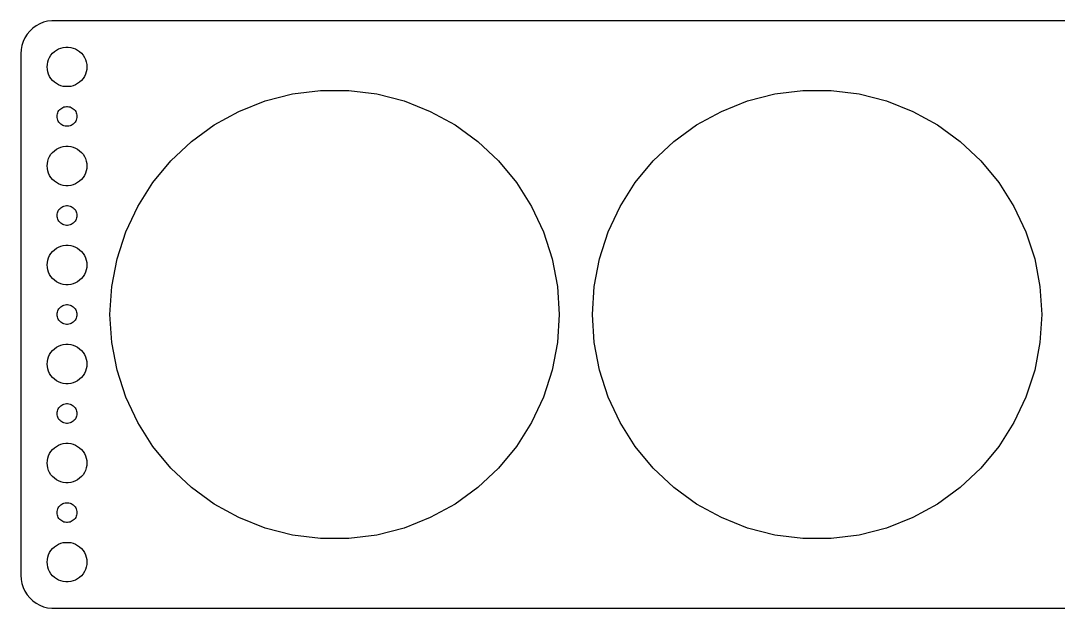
# Model space of a CAD drawing. Header units: metres. Extents: x -157 to 157, y -44 to 44.
# Drawn here: x -157 to 0, y -44.5 to 44.5 of the extents above; entities that cross this region are included whole.
import ezdxf

# ---------------------------------------------------------------- set-up
doc = ezdxf.new("R2010")
doc.units = ezdxf.units.M

msp = doc.modelspace()

# ---------------------------------------------------------------- linework, layer by layer
for p, q in [((-154.129, 44.0241), (-154.679, 43.7216)), ((-153.545, 44.2553), (-154.129, 44.0241)), ((-152.937, 44.4114), (-153.545, 44.2553)), ((-152.314, 44.4901), (-152.937, 44.4114)), ((152.314, 44.4901), (-152.314, 44.4901)), ((-156.045, 42.4389), (-156.382, 41.9088)), ((-155.645, 42.9227), (-156.045, 42.4389)), ((-155.187, 43.3526), (-155.645, 42.9227)), ((-154.679, 43.7216), (-155.187, 43.3526)), ((-156.649, 41.3406), (-156.843, 40.7434)), ((-156.382, 41.9088), (-156.649, 41.3406)), ((-156.961, 40.1267), (-157, 39.5)), ((-157, 39.5), (-157, -39.5)), ((-156.843, 40.7434), (-156.961, 40.1267)), ((-152.629, 38.9453), (-152.427, 39.2634)), ((-152.427, 39.2634), (-152.187, 39.5536)), ((-152.187, 39.5536), (-151.912, 39.8115)), ((-151.912, 39.8115), (-151.607, 40.033)), ((-151.607, 40.033), (-151.277, 40.2145)), ((-151.277, 40.2145), (-150.927, 40.3532)), ((-150.927, 40.3532), (-150.562, 40.4469)), ((-150.562, 40.4469), (-150.188, 40.4941)), ((-150.188, 40.4941), (-149.812, 40.4941)), ((-149.812, 40.4941), (-149.438, 40.4469)), ((-149.438, 40.4469), (-149.073, 40.3532)), ((-149.073, 40.3532), (-148.723, 40.2145)), ((-148.723, 40.2145), (-148.393, 40.033)), ((-148.393, 40.033), (-148.088, 39.8115)), ((-148.088, 39.8115), (-147.813, 39.5536)), ((-147.813, 39.5536), (-147.573, 39.2634)), ((-147.573, 39.2634), (-147.371, 38.9453)), ((-153, 37.5), (-152.976, 37.876)), ((-152.976, 37.876), (-152.906, 38.2461)), ((-152.906, 38.2461), (-152.789, 38.6044)), ((-152.789, 38.6044), (-152.629, 38.9453)), ((-147.371, 38.9453), (-147.211, 38.6044)), ((-147.211, 38.6044), (-147.094, 38.2461)), ((-147.094, 38.2461), (-147.024, 37.876)), ((-147.024, 37.876), (-147, 37.5)), ((-152.976, 37.124), (-153, 37.5)), ((-152.906, 36.7539), (-152.976, 37.124)), ((-152.789, 36.3956), (-152.906, 36.7539)), ((-152.629, 36.0547), (-152.789, 36.3956)), ((-147.211, 36.3956), (-147.371, 36.0547)), ((-147.094, 36.7539), (-147.211, 36.3956)), ((-147.024, 37.124), (-147.094, 36.7539)), ((-147, 37.5), (-147.024, 37.124)), ((-152.427, 35.7366), (-152.629, 36.0547)), ((-152.187, 35.4464), (-152.427, 35.7366)), ((-151.912, 35.1885), (-152.187, 35.4464)), ((-151.607, 34.967), (-151.912, 35.1885)), ((-151.277, 34.7855), (-151.607, 34.967)), ((-150.927, 34.6468), (-151.277, 34.7855)), ((-150.562, 34.5531), (-150.927, 34.6468)), ((-150.188, 34.5059), (-150.562, 34.5531)), ((-149.438, 34.5531), (-149.812, 34.5059)), ((-149.073, 34.6468), (-149.438, 34.5531)), ((-148.723, 34.7855), (-149.073, 34.6468)), ((-148.393, 34.967), (-148.723, 34.7855)), ((-148.088, 35.1885), (-148.393, 34.967)), ((-147.813, 35.4464), (-148.088, 35.1885)), ((-147.573, 35.7366), (-147.813, 35.4464)), ((-147.371, 36.0547), (-147.573, 35.7366)), ((-149.812, 34.5059), (-150.188, 34.5059)), ((-120.007, 32.3359), (-115.871, 33.3978)), ((-115.871, 33.3978), (-111.635, 33.9329)), ((-111.635, 33.9329), (-107.365, 33.9329)), ((-107.365, 33.9329), (-103.129, 33.3978)), ((-103.129, 33.3978), (-98.9934, 32.3359)), ((-47.0066, 32.3359), (-42.871, 33.3978)), ((-42.871, 33.3978), (-38.6349, 33.9329)), ((-38.6349, 33.9329), (-34.3651, 33.9329)), ((-34.3651, 33.9329), (-30.129, 33.3978)), ((-30.129, 33.3978), (-25.9934, 32.3359)), ((-150.639, 31.3572), (-150.464, 31.4266)), ((-150.464, 31.4266), (-150.281, 31.4734)), ((-150.281, 31.4734), (-150.094, 31.497)), ((-150.094, 31.497), (-149.906, 31.497)), ((-149.906, 31.497), (-149.719, 31.4734)), ((-149.719, 31.4734), (-149.536, 31.4266)), ((-149.536, 31.4266), (-149.361, 31.3572)), ((-123.976, 30.7641), (-120.007, 32.3359)), ((-98.9934, 32.3359), (-95.0235, 30.7641)), ((-50.9765, 30.7641), (-47.0066, 32.3359)), ((-25.9934, 32.3359), (-22.0235, 30.7641)), ((-151.5, 30), (-151.488, 30.188)), ((-151.488, 29.812), (-151.5, 30)), ((-151.488, 30.188), (-151.453, 30.373)), ((-151.453, 30.373), (-151.395, 30.5522)), ((-151.395, 30.5522), (-151.314, 30.7226)), ((-151.314, 30.7226), (-151.214, 30.8817)), ((-151.214, 30.8817), (-151.093, 31.0268)), ((-151.093, 31.0268), (-150.956, 31.1558)), ((-150.956, 31.1558), (-150.804, 31.2665)), ((-150.804, 31.2665), (-150.639, 31.3572)), ((-149.361, 31.3572), (-149.196, 31.2665)), ((-149.196, 31.2665), (-149.044, 31.1558)), ((-149.044, 31.1558), (-148.907, 31.0268)), ((-148.907, 31.0268), (-148.786, 30.8817)), ((-148.786, 30.8817), (-148.686, 30.7226)), ((-148.686, 30.7226), (-148.605, 30.5522)), ((-148.605, 30.5522), (-148.547, 30.373)), ((-148.547, 30.373), (-148.512, 30.188)), ((-148.512, 30.188), (-148.5, 30)), ((-148.5, 30), (-148.512, 29.812)), ((-127.718, 28.7071), (-123.976, 30.7641)), ((-95.0235, 30.7641), (-91.2819, 28.7071)), ((-54.7181, 28.7071), (-50.9765, 30.7641)), ((-22.0235, 30.7641), (-18.2819, 28.7071)), ((-151.453, 29.627), (-151.488, 29.812)), ((-151.395, 29.4478), (-151.453, 29.627)), ((-151.314, 29.2774), (-151.395, 29.4478)), ((-151.214, 29.1183), (-151.314, 29.2774)), ((-151.093, 28.9732), (-151.214, 29.1183)), ((-150.956, 28.8442), (-151.093, 28.9732)), ((-150.804, 28.7335), (-150.956, 28.8442)), ((-150.639, 28.6427), (-150.804, 28.7335)), ((-150.464, 28.5734), (-150.639, 28.6427)), ((-150.281, 28.5266), (-150.464, 28.5734)), ((-150.094, 28.503), (-150.281, 28.5266)), ((-149.906, 28.503), (-150.094, 28.503)), ((-149.719, 28.5266), (-149.906, 28.503)), ((-149.536, 28.5734), (-149.719, 28.5266)), ((-149.361, 28.6427), (-149.536, 28.5734)), ((-149.196, 28.7335), (-149.361, 28.6427)), ((-149.044, 28.8442), (-149.196, 28.7335)), ((-148.907, 28.9732), (-149.044, 28.8442)), ((-148.786, 29.1183), (-148.907, 28.9732)), ((-148.686, 29.2774), (-148.786, 29.1183)), ((-148.605, 29.4478), (-148.686, 29.2774)), ((-148.547, 29.627), (-148.605, 29.4478)), ((-148.512, 29.812), (-148.547, 29.627)), ((-131.172, 26.1974), (-127.718, 28.7071)), ((-91.2819, 28.7071), (-87.8276, 26.1974)), ((-58.1724, 26.1974), (-54.7181, 28.7071)), ((-18.2819, 28.7071), (-14.8276, 26.1974)), ((-151.607, 25.033), (-151.277, 25.2145)), ((-151.277, 25.2145), (-150.927, 25.3532)), ((-150.927, 25.3532), (-150.562, 25.4469)), ((-150.562, 25.4469), (-150.188, 25.4941)), ((-150.188, 25.4941), (-149.812, 25.4941)), ((-149.812, 25.4941), (-149.438, 25.4469)), ((-149.438, 25.4469), (-149.073, 25.3532)), ((-149.073, 25.3532), (-148.723, 25.2145)), ((-148.723, 25.2145), (-148.393, 25.033)), ((-134.285, 23.2746), (-131.172, 26.1974)), ((-87.8276, 26.1974), (-84.7151, 23.2746)), ((-61.2849, 23.2746), (-58.1724, 26.1974)), ((-14.8276, 26.1974), (-11.7151, 23.2746)), ((-152.906, 23.2461), (-152.789, 23.6044)), ((-152.789, 23.6044), (-152.629, 23.9453)), ((-152.629, 23.9453), (-152.427, 24.2634)), ((-152.427, 24.2634), (-152.187, 24.5536)), ((-152.187, 24.5536), (-151.912, 24.8115)), ((-151.912, 24.8115), (-151.607, 25.033)), ((-148.393, 25.033), (-148.088, 24.8115)), ((-148.088, 24.8115), (-147.813, 24.5536)), ((-147.813, 24.5536), (-147.573, 24.2634)), ((-147.573, 24.2634), (-147.371, 23.9453)), ((-147.371, 23.9453), (-147.211, 23.6044)), ((-147.211, 23.6044), (-147.094, 23.2461)), ((-153, 22.5), (-152.976, 22.876)), ((-152.976, 22.124), (-153, 22.5)), ((-152.976, 22.876), (-152.906, 23.2461)), ((-152.906, 21.7539), (-152.976, 22.124)), ((-147.094, 23.2461), (-147.024, 22.876)), ((-147.024, 22.124), (-147.094, 21.7539)), ((-147.024, 22.876), (-147, 22.5)), ((-147, 22.5), (-147.024, 22.124)), ((-137.007, 19.9847), (-134.285, 23.2746)), ((-84.7151, 23.2746), (-81.9934, 19.9847)), ((-64.0066, 19.9847), (-61.2849, 23.2746)), ((-11.7151, 23.2746), (-8.99341, 19.9847)), ((-152.789, 21.3956), (-152.906, 21.7539)), ((-152.629, 21.0547), (-152.789, 21.3956)), ((-152.427, 20.7366), (-152.629, 21.0547)), ((-152.187, 20.4464), (-152.427, 20.7366)), ((-151.912, 20.1884), (-152.187, 20.4464)), ((-147.813, 20.4464), (-148.088, 20.1884)), ((-147.573, 20.7366), (-147.813, 20.4464)), ((-147.371, 21.0547), (-147.573, 20.7366)), ((-147.211, 21.3956), (-147.371, 21.0547)), ((-147.094, 21.7539), (-147.211, 21.3956)), ((-151.607, 19.967), (-151.912, 20.1884)), ((-151.277, 19.7855), (-151.607, 19.967)), ((-150.927, 19.6468), (-151.277, 19.7855)), ((-150.562, 19.5531), (-150.927, 19.6468)), ((-150.188, 19.5059), (-150.562, 19.5531)), ((-149.812, 19.5059), (-150.188, 19.5059)), ((-149.438, 19.5531), (-149.812, 19.5059)), ((-149.073, 19.6468), (-149.438, 19.5531)), ((-148.723, 19.7855), (-149.073, 19.6468)), ((-148.393, 19.967), (-148.723, 19.7855)), ((-148.088, 20.1884), (-148.393, 19.967)), ((-139.294, 16.3796), (-137.007, 19.9847)), ((-81.9934, 19.9847), (-79.7056, 16.3796)), ((-66.2944, 16.3796), (-64.0066, 19.9847)), ((-8.99341, 19.9847), (-6.70557, 16.3796)), ((-151.395, 15.5522), (-151.314, 15.7226)), ((-151.314, 15.7226), (-151.214, 15.8817)), ((-151.214, 15.8817), (-151.093, 16.0268)), ((-151.093, 16.0268), (-150.956, 16.1558)), ((-150.956, 16.1558), (-150.804, 16.2665)), ((-150.804, 16.2665), (-150.639, 16.3572)), ((-150.639, 16.3572), (-150.464, 16.4266)), ((-150.464, 16.4266), (-150.281, 16.4734)), ((-150.281, 16.4734), (-150.094, 16.497)), ((-150.094, 16.497), (-149.906, 16.497)), ((-149.906, 16.497), (-149.719, 16.4734)), ((-149.719, 16.4734), (-149.536, 16.4266)), ((-149.536, 16.4266), (-149.361, 16.3572)), ((-149.361, 16.3572), (-149.196, 16.2665)), ((-149.196, 16.2665), (-149.044, 16.1558)), ((-149.044, 16.1558), (-148.907, 16.0268)), ((-148.907, 16.0268), (-148.786, 15.8817)), ((-148.786, 15.8817), (-148.686, 15.7226)), ((-148.686, 15.7226), (-148.605, 15.5522)), ((-141.112, 12.5162), (-139.294, 16.3796)), ((-79.7056, 16.3796), (-77.8876, 12.5162)), ((-68.1124, 12.5162), (-66.2944, 16.3796)), ((-6.70557, 16.3796), (-4.88759, 12.5162)), ((-151.5, 15), (-151.488, 15.188)), ((-151.488, 14.812), (-151.5, 15)), ((-151.488, 15.188), (-151.453, 15.373)), ((-151.453, 14.627), (-151.488, 14.812)), ((-151.453, 15.373), (-151.395, 15.5522)), ((-151.395, 14.4478), (-151.453, 14.627)), ((-151.314, 14.2774), (-151.395, 14.4478)), ((-151.214, 14.1183), (-151.314, 14.2774)), ((-148.686, 14.2774), (-148.786, 14.1183)), ((-148.605, 14.4478), (-148.686, 14.2774)), ((-148.605, 15.5522), (-148.547, 15.373)), ((-148.547, 14.627), (-148.605, 14.4478)), ((-148.547, 15.373), (-148.512, 15.188)), ((-148.512, 14.812), (-148.547, 14.627)), ((-148.512, 15.188), (-148.5, 15)), ((-148.5, 15), (-148.512, 14.812)), ((-151.093, 13.9732), (-151.214, 14.1183)), ((-150.956, 13.8442), (-151.093, 13.9732)), ((-150.804, 13.7335), (-150.956, 13.8442)), ((-150.639, 13.6427), (-150.804, 13.7335)), ((-150.464, 13.5734), (-150.639, 13.6427)), ((-150.281, 13.5266), (-150.464, 13.5734)), ((-150.094, 13.5029), (-150.281, 13.5266)), ((-149.906, 13.5029), (-150.094, 13.5029)), ((-149.719, 13.5266), (-149.906, 13.5029)), ((-149.536, 13.5734), (-149.719, 13.5266)), ((-149.361, 13.6427), (-149.536, 13.5734)), ((-149.196, 13.7335), (-149.361, 13.6427)), ((-149.044, 13.8442), (-149.196, 13.7335)), ((-148.907, 13.9732), (-149.044, 13.8442)), ((-148.786, 14.1183), (-148.907, 13.9732)), ((-142.432, 8.45544), (-141.112, 12.5162)), ((-77.8876, 12.5162), (-76.5682, 8.45544)), ((-69.4318, 8.45544), (-68.1124, 12.5162)), ((-4.88759, 12.5162), (-3.56816, 8.45544)), ((-152.427, 9.26335), (-152.187, 9.55363)), ((-152.187, 9.55363), (-151.912, 9.81154)), ((-151.912, 9.81154), (-151.607, 10.033)), ((-151.607, 10.033), (-151.277, 10.2145)), ((-151.277, 10.2145), (-150.927, 10.3532)), ((-150.927, 10.3532), (-150.562, 10.4469)), ((-150.562, 10.4469), (-150.188, 10.4941)), ((-150.188, 10.4941), (-149.812, 10.4941)), ((-149.812, 10.4941), (-149.438, 10.4469)), ((-149.438, 10.4469), (-149.073, 10.3532)), ((-149.073, 10.3532), (-148.723, 10.2145)), ((-148.723, 10.2145), (-148.393, 10.033)), ((-148.393, 10.033), (-148.088, 9.81154)), ((-148.088, 9.81154), (-147.813, 9.55363)), ((-147.813, 9.55363), (-147.573, 9.26335)), ((-153, 7.5), (-152.976, 7.87599)), ((-152.976, 7.87599), (-152.906, 8.24606)), ((-152.906, 8.24606), (-152.789, 8.60437)), ((-152.789, 8.60437), (-152.629, 8.94525)), ((-152.629, 8.94525), (-152.427, 9.26335)), ((-147.573, 9.26335), (-147.371, 8.94525)), ((-147.371, 8.94525), (-147.211, 8.60437)), ((-147.211, 8.60437), (-147.094, 8.24606)), ((-147.094, 8.24606), (-147.024, 7.87599)), ((-147.024, 7.87599), (-147, 7.5)), ((-143.232, 4.26132), (-142.432, 8.45544)), ((-76.5682, 8.45544), (-75.7681, 4.26132)), ((-70.2319, 4.26132), (-69.4318, 8.45544)), ((-3.56816, 8.45544), (-2.7681, 4.26132)), ((-152.976, 7.12399), (-153, 7.5)), ((-152.906, 6.75392), (-152.976, 7.12399)), ((-152.789, 6.39561), (-152.906, 6.75392)), ((-152.629, 6.05473), (-152.789, 6.39561)), ((-147.211, 6.39561), (-147.371, 6.05473)), ((-147.094, 6.75392), (-147.211, 6.39561)), ((-147.024, 7.12399), (-147.094, 6.75392)), ((-147, 7.5), (-147.024, 7.12399)), ((-152.427, 5.73663), (-152.629, 6.05473)), ((-152.187, 5.44635), (-152.427, 5.73663)), ((-151.912, 5.18845), (-152.187, 5.44635)), ((-151.607, 4.96701), (-151.912, 5.18845)), ((-151.277, 4.78551), (-151.607, 4.96701)), ((-150.927, 4.64682), (-151.277, 4.78551)), ((-148.723, 4.78551), (-149.073, 4.64682)), ((-148.393, 4.96701), (-148.723, 4.78551)), ((-148.088, 5.18845), (-148.393, 4.96701)), ((-147.813, 5.44635), (-148.088, 5.18845)), ((-147.573, 5.73663), (-147.813, 5.44635)), ((-147.371, 6.05473), (-147.573, 5.73663)), ((-150.562, 4.55313), (-150.927, 4.64682)), ((-150.188, 4.50591), (-150.562, 4.55313)), ((-149.812, 4.50591), (-150.188, 4.50591)), ((-149.438, 4.55313), (-149.812, 4.50591)), ((-149.073, 4.64682), (-149.438, 4.55313)), ((-143.5, 0), (-143.232, 4.26132)), ((-75.7681, 4.26132), (-75.5, 0)), ((-70.5, 0), (-70.2319, 4.26132)), ((-2.7681, 4.26132), (-2.5, 0)), ((-151.5, 0), (-151.488, 0.18799)), ((-151.488, -0.18799), (-151.5, 0)), ((-151.488, 0.18799), (-151.453, 0.37303)), ((-151.453, 0.37303), (-151.395, 0.55219)), ((-151.395, 0.55219), (-151.314, 0.72263)), ((-151.314, 0.72263), (-151.214, 0.88167)), ((-151.214, 0.88167), (-151.093, 1.02681)), ((-151.093, 1.02681), (-150.956, 1.15576)), ((-150.956, 1.15576), (-150.804, 1.26648)), ((-150.804, 1.26648), (-150.639, 1.35724)), ((-150.639, 1.35724), (-150.464, 1.42657)), ((-150.464, 1.42657), (-150.281, 1.47342)), ((-150.281, 1.47342), (-150.094, 1.49704)), ((-150.094, 1.49704), (-149.906, 1.49704)), ((-149.906, 1.49704), (-149.719, 1.47342)), ((-149.719, 1.47342), (-149.536, 1.42657)), ((-149.536, 1.42657), (-149.361, 1.35724)), ((-149.361, 1.35724), (-149.196, 1.26648)), ((-149.196, 1.26648), (-149.044, 1.15576)), ((-149.044, 1.15576), (-148.907, 1.02681)), ((-148.907, 1.02681), (-148.786, 0.88167)), ((-148.786, 0.88167), (-148.686, 0.72263)), ((-148.686, 0.72263), (-148.605, 0.55219)), ((-148.605, 0.55219), (-148.547, 0.37303)), ((-148.547, 0.37303), (-148.512, 0.18799)), ((-148.512, 0.18799), (-148.5, 0)), ((-148.5, 0), (-148.512, -0.18799)), ((-143.232, -4.26132), (-143.5, 0)), ((-75.5, 0), (-75.7681, -4.26132)), ((-70.2319, -4.26132), (-70.5, 0)), ((-2.5, 0), (-2.7681, -4.26132)), ((-151.453, -0.37303), (-151.488, -0.18799)), ((-151.395, -0.55219), (-151.453, -0.37303)), ((-151.314, -0.72263), (-151.395, -0.55219)), ((-151.214, -0.88167), (-151.314, -0.72263)), ((-151.093, -1.02681), (-151.214, -0.88167)), ((-150.956, -1.15576), (-151.093, -1.02681)), ((-150.804, -1.26648), (-150.956, -1.15576)), ((-150.639, -1.35724), (-150.804, -1.26648)), ((-150.464, -1.42657), (-150.639, -1.35724)), ((-150.281, -1.47342), (-150.464, -1.42657)), ((-150.094, -1.49704), (-150.281, -1.47342)), ((-149.906, -1.49704), (-150.094, -1.49704)), ((-149.719, -1.47342), (-149.906, -1.49704)), ((-149.536, -1.42657), (-149.719, -1.47342)), ((-149.361, -1.35724), (-149.536, -1.42657)), ((-149.196, -1.26648), (-149.361, -1.35724)), ((-149.044, -1.15576), (-149.196, -1.26648)), ((-148.907, -1.02681), (-149.044, -1.15576)), ((-148.786, -0.88167), (-148.907, -1.02681)), ((-148.686, -0.72263), (-148.786, -0.88167)), ((-148.605, -0.55219), (-148.686, -0.72263)), ((-148.547, -0.37303), (-148.605, -0.55219)), ((-148.512, -0.18799), (-148.547, -0.37303)), ((-151.277, -4.78551), (-150.927, -4.64682)), ((-150.927, -4.64682), (-150.562, -4.55313)), ((-150.562, -4.55313), (-150.188, -4.50591)), ((-150.188, -4.50591), (-149.812, -4.50591)), ((-149.812, -4.50591), (-149.438, -4.55313)), ((-149.438, -4.55313), (-149.073, -4.64682)), ((-149.073, -4.64682), (-148.723, -4.78551)), ((-142.432, -8.45544), (-143.232, -4.26132)), ((-75.7681, -4.26132), (-76.5682, -8.45544)), ((-69.4318, -8.45544), (-70.2319, -4.26132)), ((-2.7681, -4.26132), (-3.56816, -8.45544)), ((-152.789, -6.39561), (-152.629, -6.05473)), ((-152.629, -6.05473), (-152.427, -5.73663)), ((-152.427, -5.73663), (-152.187, -5.44635)), ((-152.187, -5.44635), (-151.912, -5.18845)), ((-151.912, -5.18845), (-151.607, -4.96701)), ((-151.607, -4.96701), (-151.277, -4.78551)), ((-148.723, -4.78551), (-148.393, -4.96701)), ((-148.393, -4.96701), (-148.088, -5.18845)), ((-148.088, -5.18845), (-147.813, -5.44635)), ((-147.813, -5.44635), (-147.573, -5.73663)), ((-147.573, -5.73663), (-147.371, -6.05473)), ((-147.371, -6.05473), (-147.211, -6.39561)), ((-153, -7.5), (-152.976, -7.12399)), ((-152.976, -7.87599), (-153, -7.5)), ((-152.976, -7.12399), (-152.906, -6.75392)), ((-152.906, -6.75392), (-152.789, -6.39561)), ((-147.211, -6.39561), (-147.094, -6.75392)), ((-147.094, -6.75392), (-147.024, -7.12399)), ((-147.024, -7.12399), (-147, -7.5)), ((-147, -7.5), (-147.024, -7.87599)), ((-152.906, -8.24606), (-152.976, -7.87599)), ((-152.789, -8.60437), (-152.906, -8.24606)), ((-152.629, -8.94525), (-152.789, -8.60437)), ((-152.427, -9.26335), (-152.629, -8.94525)), ((-152.187, -9.55363), (-152.427, -9.26335)), ((-147.573, -9.26335), (-147.813, -9.55363)), ((-147.371, -8.94525), (-147.573, -9.26335)), ((-147.211, -8.60437), (-147.371, -8.94525)), ((-147.094, -8.24606), (-147.211, -8.60437)), ((-147.024, -7.87599), (-147.094, -8.24606)), ((-141.112, -12.5162), (-142.432, -8.45544)), ((-76.5682, -8.45544), (-77.8876, -12.5162)), ((-68.1124, -12.5162), (-69.4318, -8.45544)), ((-3.56816, -8.45544), (-4.88759, -12.5162)), ((-151.912, -9.81154), (-152.187, -9.55363)), ((-151.607, -10.033), (-151.912, -9.81154)), ((-151.277, -10.2145), (-151.607, -10.033)), ((-150.927, -10.3532), (-151.277, -10.2145)), ((-150.562, -10.4469), (-150.927, -10.3532)), ((-150.188, -10.4941), (-150.562, -10.4469)), ((-149.812, -10.4941), (-150.188, -10.4941)), ((-149.438, -10.4469), (-149.812, -10.4941)), ((-149.073, -10.3532), (-149.438, -10.4469)), ((-148.723, -10.2145), (-149.073, -10.3532)), ((-148.393, -10.033), (-148.723, -10.2145)), ((-148.088, -9.81154), (-148.393, -10.033)), ((-147.813, -9.55363), (-148.088, -9.81154)), ((-139.294, -16.3796), (-141.112, -12.5162)), ((-77.8876, -12.5162), (-79.7056, -16.3796)), ((-66.2944, -16.3796), (-68.1124, -12.5162)), ((-4.88759, -12.5162), (-6.70557, -16.3796)), ((-151.314, -14.2774), (-151.214, -14.1183)), ((-151.214, -14.1183), (-151.093, -13.9732)), ((-151.093, -13.9732), (-150.956, -13.8442)), ((-150.956, -13.8442), (-150.804, -13.7335)), ((-150.804, -13.7335), (-150.639, -13.6427)), ((-150.639, -13.6427), (-150.464, -13.5734)), ((-150.464, -13.5734), (-150.281, -13.5266)), ((-150.281, -13.5266), (-150.094, -13.5029)), ((-150.094, -13.5029), (-149.906, -13.5029)), ((-149.906, -13.5029), (-149.719, -13.5266)), ((-149.719, -13.5266), (-149.536, -13.5734)), ((-149.536, -13.5734), (-149.361, -13.6427)), ((-149.361, -13.6427), (-149.196, -13.7335)), ((-149.196, -13.7335), (-149.044, -13.8442)), ((-149.044, -13.8442), (-148.907, -13.9732)), ((-148.907, -13.9732), (-148.786, -14.1183)), ((-148.786, -14.1183), (-148.686, -14.2774)), ((-151.5, -15), (-151.488, -14.812)), ((-151.488, -15.188), (-151.5, -15)), ((-151.488, -14.812), (-151.453, -14.627)), ((-151.453, -15.373), (-151.488, -15.188)), ((-151.453, -14.627), (-151.395, -14.4478)), ((-151.395, -15.5522), (-151.453, -15.373)), ((-151.395, -14.4478), (-151.314, -14.2774)), ((-151.314, -15.7226), (-151.395, -15.5522)), ((-148.686, -14.2774), (-148.605, -14.4478)), ((-148.605, -15.5522), (-148.686, -15.7226)), ((-148.605, -14.4478), (-148.547, -14.627)), ((-148.547, -15.373), (-148.605, -15.5522)), ((-148.547, -14.627), (-148.512, -14.812)), ((-148.512, -15.188), (-148.547, -15.373)), ((-148.512, -14.812), (-148.5, -15)), ((-148.5, -15), (-148.512, -15.188)), ((-151.214, -15.8817), (-151.314, -15.7226)), ((-151.093, -16.0268), (-151.214, -15.8817)), ((-150.956, -16.1558), (-151.093, -16.0268)), ((-150.804, -16.2665), (-150.956, -16.1558)), ((-150.639, -16.3572), (-150.804, -16.2665)), ((-150.464, -16.4266), (-150.639, -16.3572)), ((-150.281, -16.4734), (-150.464, -16.4266)), ((-150.094, -16.497), (-150.281, -16.4734)), ((-149.906, -16.497), (-150.094, -16.497)), ((-149.719, -16.4734), (-149.906, -16.497)), ((-149.536, -16.4266), (-149.719, -16.4734)), ((-149.361, -16.3572), (-149.536, -16.4266)), ((-149.196, -16.2665), (-149.361, -16.3572)), ((-149.044, -16.1558), (-149.196, -16.2665)), ((-148.907, -16.0268), (-149.044, -16.1558)), ((-148.786, -15.8817), (-148.907, -16.0268)), ((-148.686, -15.7226), (-148.786, -15.8817)), ((-137.007, -19.9847), (-139.294, -16.3796)), ((-79.7056, -16.3796), (-81.9934, -19.9847)), ((-64.0066, -19.9847), (-66.2944, -16.3796)), ((-6.70557, -16.3796), (-8.99341, -19.9847)), ((-152.187, -20.4464), (-151.912, -20.1884)), ((-151.912, -20.1884), (-151.607, -19.967)), ((-151.607, -19.967), (-151.277, -19.7855)), ((-151.277, -19.7855), (-150.927, -19.6468)), ((-150.927, -19.6468), (-150.562, -19.5531)), ((-150.562, -19.5531), (-150.188, -19.5059)), ((-150.188, -19.5059), (-149.812, -19.5059)), ((-149.812, -19.5059), (-149.438, -19.5531)), ((-149.438, -19.5531), (-149.073, -19.6468)), ((-149.073, -19.6468), (-148.723, -19.7855)), ((-148.723, -19.7855), (-148.393, -19.967)), ((-148.393, -19.967), (-148.088, -20.1884)), ((-148.088, -20.1884), (-147.813, -20.4464)), ((-134.285, -23.2746), (-137.007, -19.9847)), ((-81.9934, -19.9847), (-84.7151, -23.2746)), ((-61.2849, -23.2746), (-64.0066, -19.9847)), ((-8.99341, -19.9847), (-11.7151, -23.2746)), ((-152.976, -22.124), (-152.906, -21.7539)), ((-152.906, -21.7539), (-152.789, -21.3956)), ((-152.789, -21.3956), (-152.629, -21.0547)), ((-152.629, -21.0547), (-152.427, -20.7366)), ((-152.427, -20.7366), (-152.187, -20.4464)), ((-147.813, -20.4464), (-147.573, -20.7366)), ((-147.573, -20.7366), (-147.371, -21.0547)), ((-147.371, -21.0547), (-147.211, -21.3956)), ((-147.211, -21.3956), (-147.094, -21.7539)), ((-147.094, -21.7539), (-147.024, -22.124)), ((-153, -22.5), (-152.976, -22.124)), ((-152.976, -22.876), (-153, -22.5)), ((-152.906, -23.2461), (-152.976, -22.876)), ((-152.789, -23.6044), (-152.906, -23.2461)), ((-147.094, -23.2461), (-147.211, -23.6044)), ((-147.024, -22.876), (-147.094, -23.2461)), ((-147.024, -22.124), (-147, -22.5)), ((-147, -22.5), (-147.024, -22.876)), ((-131.172, -26.1974), (-134.285, -23.2746)), ((-84.7151, -23.2746), (-87.8276, -26.1974)), ((-58.1724, -26.1974), (-61.2849, -23.2746)), ((-11.7151, -23.2746), (-14.8276, -26.1974)), ((-152.629, -23.9453), (-152.789, -23.6044)), ((-152.427, -24.2634), (-152.629, -23.9453)), ((-152.187, -24.5536), (-152.427, -24.2634)), ((-151.912, -24.8115), (-152.187, -24.5536)), ((-151.607, -25.033), (-151.912, -24.8115)), ((-151.277, -25.2145), (-151.607, -25.033)), ((-148.393, -25.033), (-148.723, -25.2145)), ((-148.088, -24.8115), (-148.393, -25.033)), ((-147.813, -24.5536), (-148.088, -24.8115)), ((-147.573, -24.2634), (-147.813, -24.5536)), ((-147.371, -23.9453), (-147.573, -24.2634)), ((-147.211, -23.6044), (-147.371, -23.9453)), ((-150.927, -25.3532), (-151.277, -25.2145)), ((-150.562, -25.4469), (-150.927, -25.3532)), ((-150.188, -25.4941), (-150.562, -25.4469)), ((-149.812, -25.4941), (-150.188, -25.4941)), ((-149.438, -25.4469), (-149.812, -25.4941)), ((-149.073, -25.3532), (-149.438, -25.4469)), ((-148.723, -25.2145), (-149.073, -25.3532)), ((-127.718, -28.7071), (-131.172, -26.1974)), ((-87.8276, -26.1974), (-91.2819, -28.7071)), ((-54.7181, -28.7071), (-58.1724, -26.1974)), ((-14.8276, -26.1974), (-18.2819, -28.7071)), ((-151.5, -30), (-151.488, -29.812)), ((-151.488, -29.812), (-151.453, -29.627)), ((-151.453, -29.627), (-151.395, -29.4478)), ((-151.395, -29.4478), (-151.314, -29.2774)), ((-151.314, -29.2774), (-151.214, -29.1183)), ((-151.214, -29.1183), (-151.093, -28.9732)), ((-151.093, -28.9732), (-150.956, -28.8442)), ((-150.956, -28.8442), (-150.804, -28.7335)), ((-150.804, -28.7335), (-150.639, -28.6427)), ((-150.639, -28.6427), (-150.464, -28.5734)), ((-150.464, -28.5734), (-150.281, -28.5266)), ((-150.281, -28.5266), (-150.094, -28.503)), ((-150.094, -28.503), (-149.906, -28.503)), ((-149.906, -28.503), (-149.719, -28.5266)), ((-149.719, -28.5266), (-149.536, -28.5734)), ((-149.536, -28.5734), (-149.361, -28.6427)), ((-149.361, -28.6427), (-149.196, -28.7335)), ((-149.196, -28.7335), (-149.044, -28.8442)), ((-149.044, -28.8442), (-148.907, -28.9732)), ((-148.907, -28.9732), (-148.786, -29.1183)), ((-148.786, -29.1183), (-148.686, -29.2774)), ((-148.686, -29.2774), (-148.605, -29.4478)), ((-148.605, -29.4478), (-148.547, -29.627)), ((-148.547, -29.627), (-148.512, -29.812)), ((-148.512, -29.812), (-148.5, -30)), ((-123.976, -30.7641), (-127.718, -28.7071)), ((-91.2819, -28.7071), (-95.0235, -30.7641)), ((-50.9765, -30.7641), (-54.7181, -28.7071)), ((-18.2819, -28.7071), (-22.0235, -30.7641)), ((-151.488, -30.188), (-151.5, -30)), ((-151.453, -30.373), (-151.488, -30.188)), ((-151.395, -30.5522), (-151.453, -30.373)), ((-151.314, -30.7226), (-151.395, -30.5522)), ((-151.214, -30.8817), (-151.314, -30.7226)), ((-151.093, -31.0268), (-151.214, -30.8817)), ((-150.956, -31.1558), (-151.093, -31.0268)), ((-150.804, -31.2665), (-150.956, -31.1558)), ((-150.639, -31.3572), (-150.804, -31.2665)), ((-150.464, -31.4266), (-150.639, -31.3572)), ((-149.361, -31.3572), (-149.536, -31.4266)), ((-149.196, -31.2665), (-149.361, -31.3572)), ((-149.044, -31.1558), (-149.196, -31.2665)), ((-148.907, -31.0268), (-149.044, -31.1558)), ((-148.786, -30.8817), (-148.907, -31.0268)), ((-148.686, -30.7226), (-148.786, -30.8817)), ((-148.605, -30.5522), (-148.686, -30.7226)), ((-148.547, -30.373), (-148.605, -30.5522)), ((-148.512, -30.188), (-148.547, -30.373)), ((-148.5, -30), (-148.512, -30.188)), ((-120.007, -32.3359), (-123.976, -30.7641)), ((-95.0235, -30.7641), (-98.9934, -32.3359)), ((-47.0066, -32.3359), (-50.9765, -30.7641)), ((-22.0235, -30.7641), (-25.9934, -32.3359)), ((-150.281, -31.4734), (-150.464, -31.4266)), ((-150.094, -31.497), (-150.281, -31.4734)), ((-149.906, -31.497), (-150.094, -31.497)), ((-149.719, -31.4734), (-149.906, -31.497)), ((-149.536, -31.4266), (-149.719, -31.4734)), ((-115.871, -33.3978), (-120.007, -32.3359)), ((-98.9934, -32.3359), (-103.129, -33.3978)), ((-42.871, -33.3978), (-47.0066, -32.3359)), ((-25.9934, -32.3359), (-30.129, -33.3978)), ((-150.562, -34.5531), (-150.188, -34.5059)), ((-150.188, -34.5059), (-149.812, -34.5059)), ((-149.812, -34.5059), (-149.438, -34.5531)), ((-111.635, -33.9329), (-115.871, -33.3978)), ((-107.365, -33.9329), (-111.635, -33.9329)), ((-103.129, -33.3978), (-107.365, -33.9329)), ((-38.6349, -33.9329), (-42.871, -33.3978)), ((-34.3651, -33.9329), (-38.6349, -33.9329)), ((-30.129, -33.3978), (-34.3651, -33.9329)), ((-152.789, -36.3956), (-152.629, -36.0547)), ((-152.629, -36.0547), (-152.427, -35.7366)), ((-152.427, -35.7366), (-152.187, -35.4464)), ((-152.187, -35.4464), (-151.912, -35.1885)), ((-151.912, -35.1885), (-151.607, -34.967)), ((-151.607, -34.967), (-151.277, -34.7855)), ((-151.277, -34.7855), (-150.927, -34.6468)), ((-150.927, -34.6468), (-150.562, -34.5531)), ((-149.438, -34.5531), (-149.073, -34.6468)), ((-149.073, -34.6468), (-148.723, -34.7855)), ((-148.723, -34.7855), (-148.393, -34.967)), ((-148.393, -34.967), (-148.088, -35.1885)), ((-148.088, -35.1885), (-147.813, -35.4464)), ((-147.813, -35.4464), (-147.573, -35.7366)), ((-147.573, -35.7366), (-147.371, -36.0547)), ((-147.371, -36.0547), (-147.211, -36.3956)), ((-153, -37.5), (-152.976, -37.124)), ((-152.976, -37.876), (-153, -37.5)), ((-152.976, -37.124), (-152.906, -36.7539)), ((-152.906, -36.7539), (-152.789, -36.3956)), ((-147.211, -36.3956), (-147.094, -36.7539)), ((-147.094, -36.7539), (-147.024, -37.124)), ((-147.024, -37.124), (-147, -37.5)), ((-147, -37.5), (-147.024, -37.876)), ((-152.906, -38.2461), (-152.976, -37.876)), ((-152.789, -38.6044), (-152.906, -38.2461)), ((-152.629, -38.9453), (-152.789, -38.6044)), ((-152.427, -39.2634), (-152.629, -38.9453)), ((-147.371, -38.9453), (-147.573, -39.2634)), ((-147.211, -38.6044), (-147.371, -38.9453)), ((-147.094, -38.2461), (-147.211, -38.6044)), ((-147.024, -37.876), (-147.094, -38.2461)), ((-157, -39.5), (-156.961, -40.1267)), ((-156.961, -40.1267), (-156.843, -40.7434)), ((-156.843, -40.7434), (-156.649, -41.3406)), ((-152.187, -39.5536), (-152.427, -39.2634)), ((-151.912, -39.8115), (-152.187, -39.5536)), ((-151.607, -40.033), (-151.912, -39.8115)), ((-151.277, -40.2145), (-151.607, -40.033)), ((-150.927, -40.3532), (-151.277, -40.2145)), ((-150.562, -40.4469), (-150.927, -40.3532)), ((-150.188, -40.4941), (-150.562, -40.4469)), ((-149.812, -40.4941), (-150.188, -40.4941)), ((-149.438, -40.4469), (-149.812, -40.4941)), ((-149.073, -40.3532), (-149.438, -40.4469)), ((-148.723, -40.2145), (-149.073, -40.3532)), ((-148.393, -40.033), (-148.723, -40.2145)), ((-148.088, -39.8115), (-148.393, -40.033)), ((-147.813, -39.5536), (-148.088, -39.8115)), ((-147.573, -39.2634), (-147.813, -39.5536)), ((-156.649, -41.3406), (-156.382, -41.9088)), ((-156.382, -41.9088), (-156.045, -42.4389)), ((-156.045, -42.4389), (-155.645, -42.9227)), ((-155.645, -42.9227), (-155.187, -43.3526)), ((-155.187, -43.3526), (-154.679, -43.7216)), ((-154.679, -43.7216), (-154.129, -44.0241)), ((-154.129, -44.0241), (-153.545, -44.2553)), ((-153.545, -44.2553), (-152.937, -44.4114)), ((-152.937, -44.4114), (-152.314, -44.4901)), ((-152.314, -44.4901), (152.314, -44.4901))]:
    msp.add_line(p, q)

doc.saveas('drawing.dxf')
